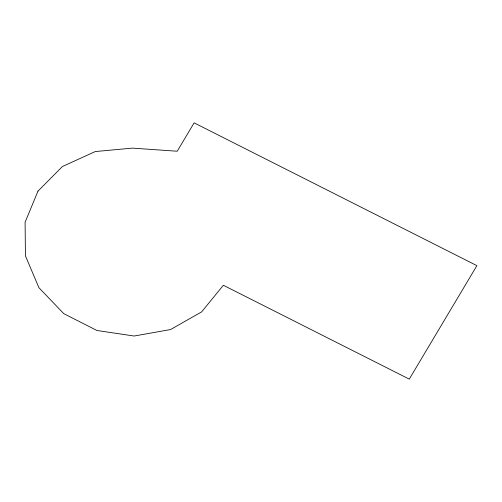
<?xml version="1.0" encoding="UTF-8"?>
<svg xmlns="http://www.w3.org/2000/svg" width="502" height="502" viewBox="0 0 502 502"><rect width="100%" height="100%" fill="white"/><g stroke="black" fill="none" stroke-linecap="round" stroke-linejoin="round"><path stroke-width="0.75" d="M37.976 191.13L25.1 222.223L25.42 255.832L38.892 287.671L63.792 313.662L96.955 330.498L134.128 336.026L170.58 329.538L201.647 311.867L223.359 285.262L409.268 379.135L476.9 265.646L194.13 122.864L177.225 151.234L132.352 148.121L95.261 151.554L62.405 166.526L37.976 191.13"/></g></svg>
